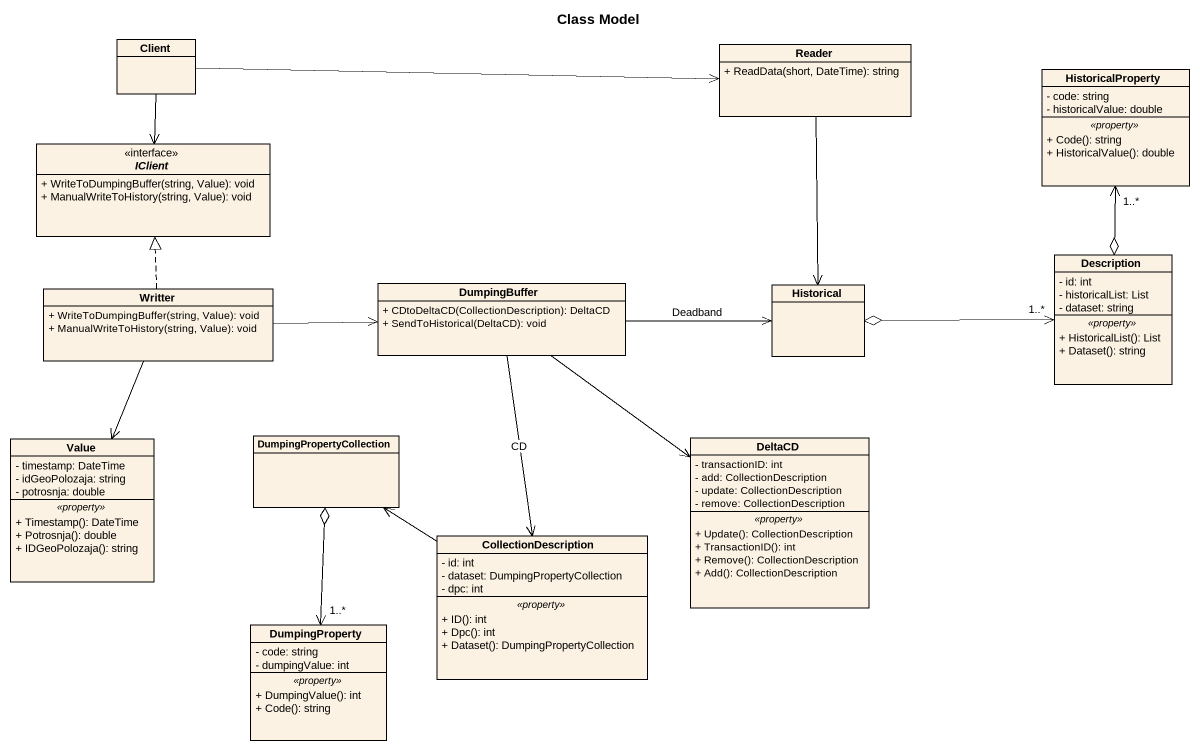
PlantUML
@startuml
title Class Model
hide circle
hide empty members
skinparam classAttributeIconSize 0
class Client
class Reader {
  + ReadData(short, DateTime): string
}
class HistoricalProperty {
  - code: string
  - historicalValue: double
  .. <<property>> ..
  + Code(): string
  + HistoricalValue(): double
}
interface IClient {
  + WriteToDumpingBuffer(string, Value): void
  + ManualWriteToHistory(string, Value): void
}
class Description {
  - id: int
  - historicalList: List
  - dataset: string
  .. <<property>> ..
  + HistoricalList(): List
  + Dataset(): string
}
class Writter {
  + WriteToDumpingBuffer(string, Value): void
  + ManualWriteToHistory(string, Value): void
}
class DumpingBuffer {
  + CDtoDeltaCD(CollectionDescription): DeltaCD
  + SendToHistorical(DeltaCD): void
}
class Historical
class Value {
  - timestamp: DateTime
  - idGeoPolozaja: string
  - potrosnja: double
  .. <<property>> ..
  + Timestamp(): DateTime
  + Potrosnja(): double
  + IDGeoPolozaja(): string
}
class DumpingPropertyCollection
class DeltaCD {
  - transactionID: int
  - add: CollectionDescription
  - update: CollectionDescription
  - remove: CollectionDescription
  .. <<property>> ..
  + Update(): CollectionDescription
  + TransactionID(): int
  + Remove(): CollectionDescription
  + Add(): CollectionDescription
}
class CollectionDescription {
  - id: int
  - dataset: DumpingPropertyCollection
  - dpc: int
  .. <<property>> ..
  + ID(): int
  + Dpc(): int
  + Dataset(): DumpingPropertyCollection
}
class DumpingProperty {
  - code: string
  - dumpingValue: int
  .. <<property>> ..
  + DumpingValue(): int
  + Code(): string
}
Client -right-> Reader
Client --> IClient
Reader --> Historical
HistoricalProperty "1..*" <--o Description
Description "1..*" <-left-o Historical
Writter .up.|> IClient
Writter -right-> DumpingBuffer
Writter --> Value
DumpingBuffer -right-> Historical : Deadband
DumpingBuffer --> DeltaCD
DumpingBuffer --> CollectionDescription : CD
CollectionDescription -up-> DumpingPropertyCollection
DumpingProperty "1..*" <-up-o DumpingPropertyCollection
@enduml
